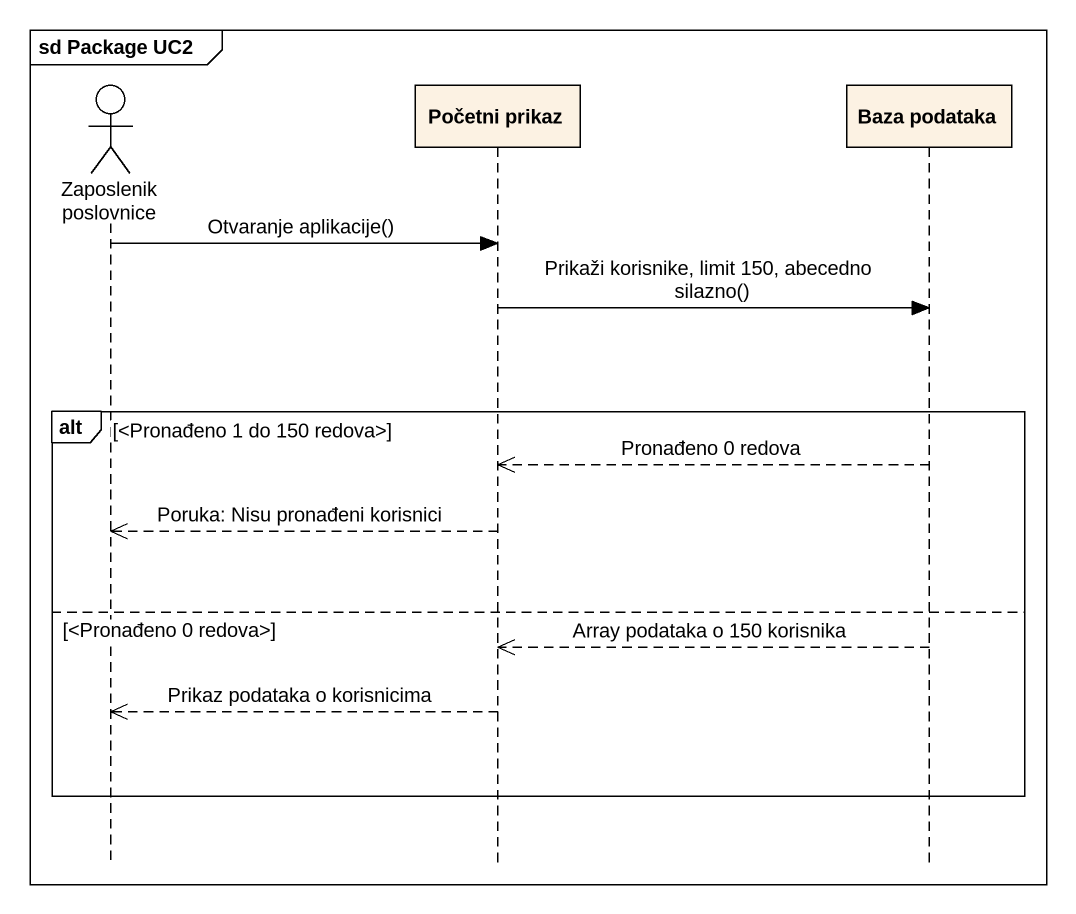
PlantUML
@startuml
mainframe sd Package UC2
hide footbox
actor "Zaposlenik poslovnice" as Zaposlenik_poslovnice
participant "Početni prikaz" as Početni_prikaz
participant "Baza podataka" as Baza_podataka

Zaposlenik_poslovnice -> Početni_prikaz : Otvaranje aplikacije()
Početni_prikaz -> Baza_podataka : Prikaži korisnike, limit 150, abecedno silazno()
alt <Pronađeno 1 do 150 redova>
  Baza_podataka -->> Početni_prikaz : Pronađeno 0 redova
  Početni_prikaz -->> Zaposlenik_poslovnice : Poruka: Nisu pronađeni korisnici
else <Pronađeno 0 redova>
  Baza_podataka -->> Početni_prikaz : Array podataka o 150 korisnika
  Početni_prikaz -->> Zaposlenik_poslovnice : Prikaz podataka o korisnicima
end
@enduml
